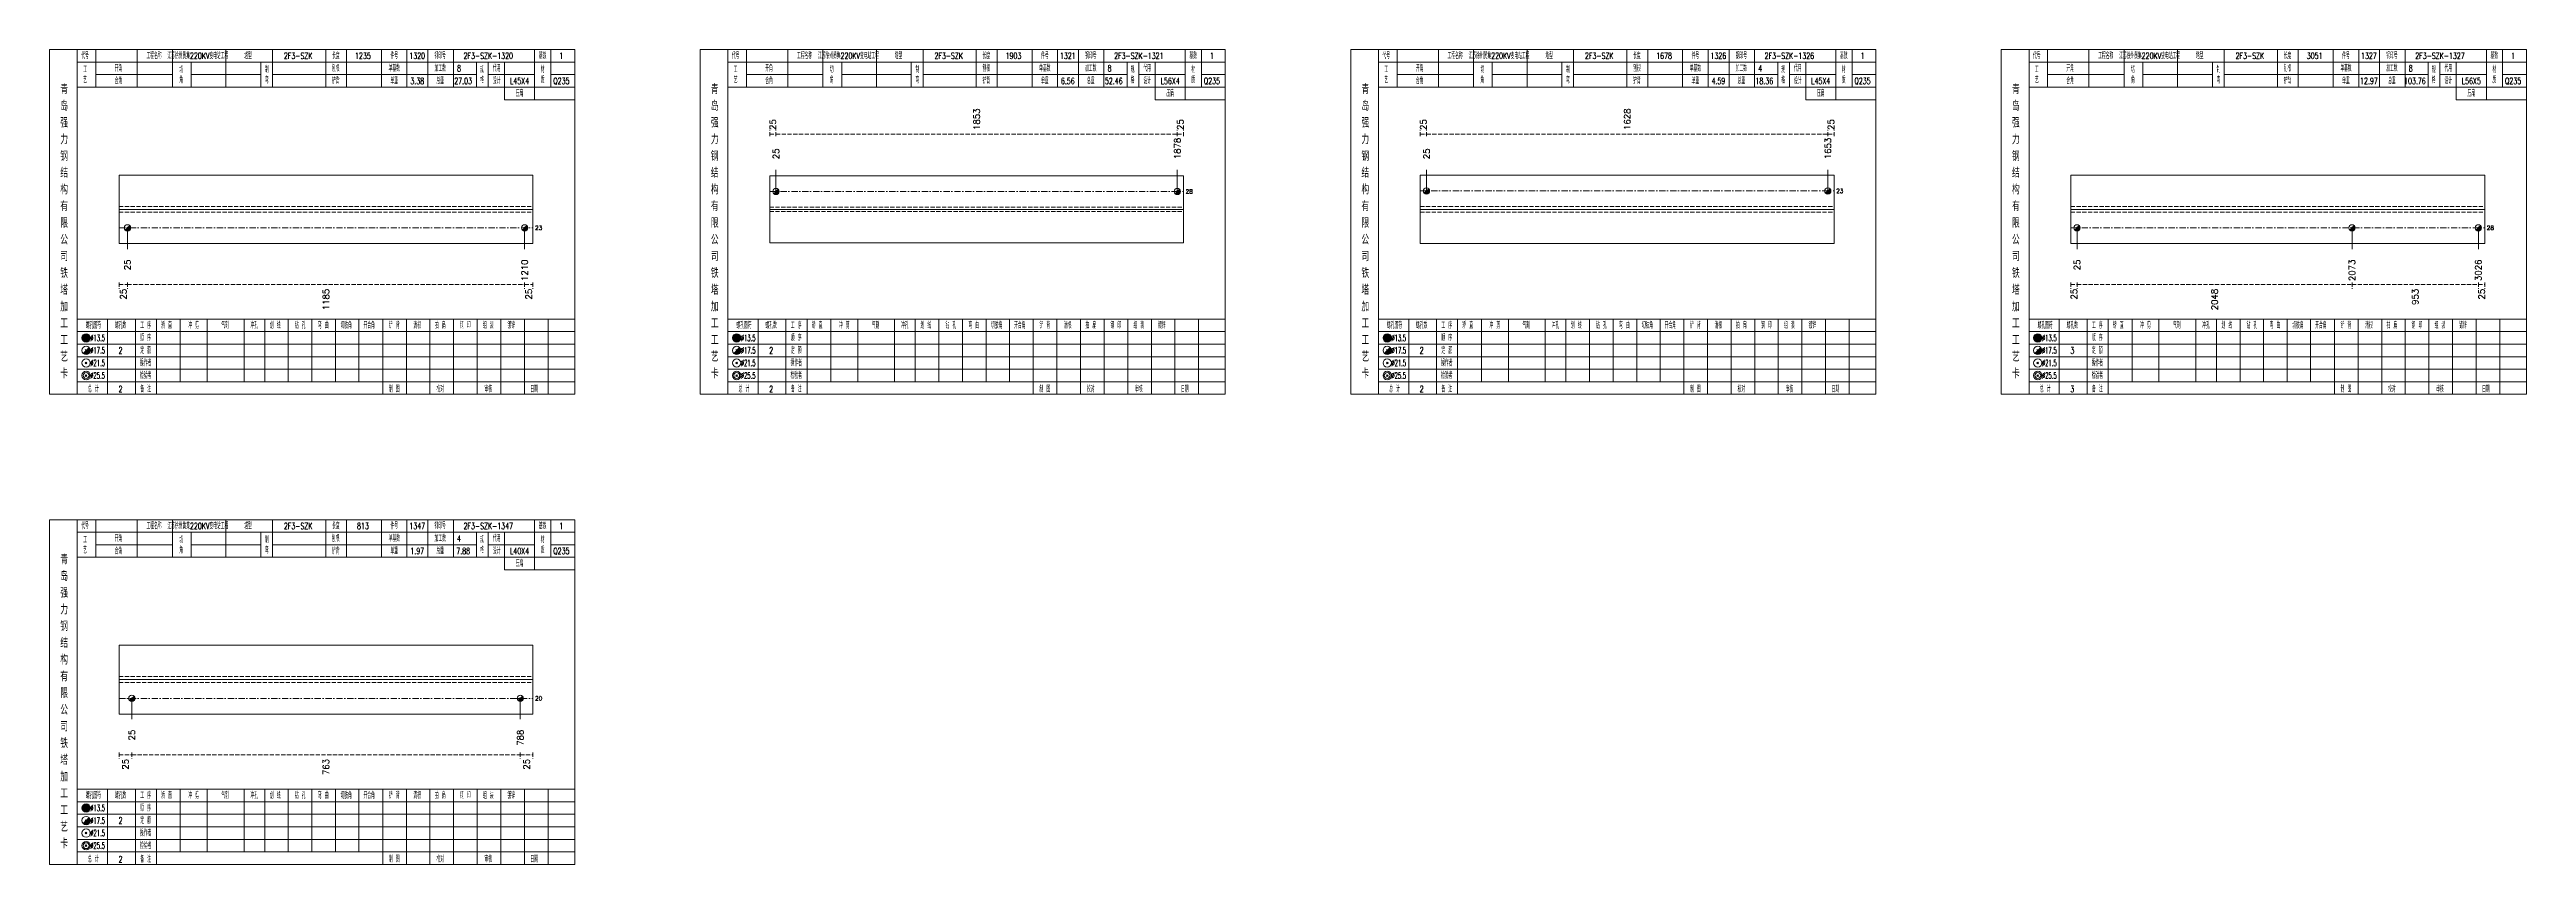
# Model space of a CAD drawing. Extents: x 0 to 4623, y -1159 to 4890.
# Drawn here: x 3425 to 4611, y 0 to 390 of the extents above; entities that cross this region are included whole.
import ezdxf
from ezdxf.enums import TextEntityAlignment as Align

# ---------------------------------------------------------------- set-up
doc = ezdxf.new("R2010")
doc.units = 0
doc.header["$MEASUREMENT"] = 0
doc.linetypes.add('一点画线', pattern=[5.2, 3, -1, 0.2, -1])
doc.linetypes.add('虚线', pattern=[2.75, 2, -0.75])
doc.layers.get('0').update_dxf_attribs({"linetype": 'CONTINUOUS', "lineweight": 25})
for name, color, linetype, lineweight in [('1', 7, 'CONTINUOUS', 25), ('4', 7, 'CONTINUOUS', 25), ('5', 7, 'CONTINUOUS', 25)]:
    doc.layers.add(name, color=color, linetype=linetype, lineweight=lineweight)
doc.styles.get("Standard").update_dxf_attribs({"font": 'simplex.shx', "width": 0.7, "height": 3, "bigfont": 'gbhzfs.shx'})

# ---------------------------------------------------------------- blocks, each defined once
blk = doc.blocks.new('孔17.5')
at = {"layer": '5', "color": 7, "linetype": 'Continuous', "lineweight": 13}
for p, q in [((-0.707, -0.707), (0.707, 0.707)), ((-0.2, 0.2), (0.2, -0.2))]:
    blk.add_line(p, q, dxfattribs=at)
blk.add_circle((0, 0), 1, dxfattribs=at)
for radius in [0.9, 0.8, 0.7, 0.6, 0.5, 0.4, 0.3, 0.2, 0.1]:
    blk.add_arc((0, 0), radius, 225, 45, dxfattribs=at)

msp = doc.modelspace()

# ---------------------------------------------------------------- linework, layer by layer
at = {"color": 8, "linetype": '虚线', "lineweight": 9}
for p, q in [((3770.1, 348.5), (3770.1, 351.5)), ((3770.1, 349.5), (3773.1, 349.5)), ((3773.1, 348.5), (3773.1, 351.5)), ((3773.1, 348.5), (3773.1, 351.5)), ((3773.1, 349.5), (3965.2, 349.5)), ((3965.2, 348.5), (3965.2, 351.5)), ((3965.2, 348.5), (3965.2, 351.5)), ((3965.2, 349.5), (3968.2, 349.5)), ((3968.2, 348.5), (3968.2, 351.5)), ((4081.5, 348.5), (4081.5, 351.5)), ((4081.5, 349.5), (4084.5, 349.5)), ((4084.5, 348.5), (4084.5, 351.5)), ((4084.5, 348.5), (4084.5, 351.5)), ((4084.5, 349.5), (4276.6, 349.5)), ((4276.6, 348.5), (4276.6, 351.5)), ((4276.6, 348.5), (4276.6, 351.5)), ((4276.6, 349.5), (4279.6, 349.5)), ((4279.6, 348.5), (4279.6, 351.5)), ((3458.7, 278.5), (3458.7, 275.5)), ((3458.7, 277.5), (3462.71, 277.5)), ((3462.71, 278.5), (3462.71, 275.5)), ((3462.71, 278.5), (3462.71, 275.5)), ((3462.71, 277.5), (3652.79, 277.5)), ((3652.79, 278.5), (3652.79, 275.5)), ((3652.79, 278.5), (3652.79, 275.5)), ((3652.79, 277.5), (3656.8, 277.5)), ((3656.8, 278.5), (3656.8, 275.5)), ((4392.9, 278.5), (4392.9, 275.5)), ((4392.9, 277.5), (4395.9, 277.5)), ((4395.9, 278.5), (4395.9, 275.5)), ((4395.9, 278.5), (4395.9, 275.5)), ((4395.9, 277.5), (4527.499, 277.5)), ((4527.499, 278.5), (4527.499, 275.5)), ((4527.499, 278.5), (4527.499, 275.5)), ((4527.499, 277.5), (4588, 277.5)), ((4588, 278.5), (4588, 275.5)), ((4588, 278.5), (4588, 275.5)), ((4588, 277.5), (4591, 277.5)), ((4591, 278.5), (4591, 275.5)), ((3458.7, 53.5), (3458.7, 50.5)), ((3458.7, 52.5), (3464.792, 52.5)), ((3464.792, 53.5), (3464.792, 50.5)), ((3464.792, 53.5), (3464.792, 50.5)), ((3464.792, 52.5), (3650.708, 52.5)), ((3650.708, 53.5), (3650.708, 50.5)), ((3650.708, 53.5), (3650.708, 50.5)), ((3650.708, 52.5), (3656.8, 52.5)), ((3656.8, 53.5), (3656.8, 50.5))]:
    msp.add_line(p, q, dxfattribs=at)
at = {"color": 7, "linetype": 'Continuous', "lineweight": 13}
for p, q in [((3773.1, 322.071), (3773.1, 332.5)), ((3965.2, 322.071), (3965.2, 332.5)), ((4084.5, 322.333), (4084.5, 332.5)), ((4276.6, 322.333), (4276.6, 332.5)), ((3462.71, 304.667), (3462.71, 294.5)), ((3652.79, 304.667), (3652.79, 294.5)), ((4395.9, 304.661), (4395.9, 294.5)), ((4527.499, 304.661), (4527.499, 294.5)), ((4588, 304.661), (4588, 294.5)), ((3464.792, 79.5), (3464.792, 69.5)), ((3650.708, 79.5), (3650.708, 69.5))]:
    msp.add_line(p, q, dxfattribs=at)
at = {"color": 7, "linetype": 'Continuous', "lineweight": 18}
for p, q in [((3458.7, 329.833), (3458.7, 297.167)), ((3458.7, 329.833), (3656.8, 329.833)), ((3656.8, 329.833), (3656.8, 297.167)), ((3770.1, 329.571), (3770.1, 297.429)), ((3770.1, 329.571), (3968.2, 329.571)), ((3968.2, 329.571), (3968.2, 297.429)), ((4081.5, 329.833), (4081.5, 297.167)), ((4081.5, 329.833), (4279.6, 329.833)), ((4279.6, 329.833), (4279.6, 297.167)), ((4392.9, 329.839), (4392.9, 297.161)), ((4392.9, 329.839), (4591, 329.839)), ((4591, 329.839), (4591, 297.161)), ((3458.7, 313.5), (3656.8, 313.5)), ((3770.1, 313.5), (3968.2, 313.5)), ((4081.5, 313.5), (4279.6, 313.5)), ((4392.9, 313.5), (4591, 313.5)), ((3458.7, 105), (3458.7, 72)), ((3458.7, 105), (3656.8, 105)), ((3656.8, 105), (3656.8, 72)), ((3458.7, 88.5), (3656.8, 88.5))]:
    msp.add_line(p, q, dxfattribs=at)
at = {"color": 3, "linetype": '一点画线', "lineweight": 13}
for p, q in [((3770.1, 322.071), (3968.2, 322.071)), ((4081.5, 322.333), (4279.6, 322.333)), ((3458.7, 304.667), (3656.8, 304.667)), ((4392.9, 304.661), (4591, 304.661)), ((3458.7, 79.5), (3656.8, 79.5))]:
    msp.add_line(p, q, dxfattribs=at)
at = {"color": 1, "linetype": '虚线', "lineweight": 18}
for p, q in [((3458.7, 314.833), (3656.8, 314.833)), ((3458.7, 312.167), (3656.8, 312.167)), ((3770.1, 314.571), (3968.2, 314.571)), ((3770.1, 312.429), (3968.2, 312.429)), ((4081.5, 314.833), (4279.6, 314.833)), ((4081.5, 312.167), (4279.6, 312.167)), ((4392.9, 314.839), (4591, 314.839)), ((4392.9, 312.161), (4591, 312.161)), ((3458.7, 90), (3656.8, 90)), ((3458.7, 87), (3656.8, 87))]:
    msp.add_line(p, q, dxfattribs=at)
at = {"layer": '1', "color": 7, "linetype": 'Continuous', "lineweight": 18}
for p, q in [((3458.7, 297.167), (3656.8, 297.167)), ((3770.1, 297.429), (3968.2, 297.429)), ((4081.5, 297.167), (4279.6, 297.167)), ((4392.9, 297.161), (4591, 297.161)), ((3458.7, 72), (3656.8, 72))]:
    msp.add_line(p, q, dxfattribs=at)
at = {"layer": '4', "color": 1, "linetype": 'Continuous', "lineweight": 18}
for p, q in [((3438.7, 225), (3438.7, 390)), ((3438.7, 384), (3676.8, 384)), ((3447.6, 372), (3447.6, 390)), ((3467.4, 372), (3467.4, 390)), ((3484.2, 372), (3484.2, 390)), ((3493.2, 372), (3493.2, 384)), ((3509.8, 372), (3509.8, 390)), ((3526.5, 372), (3526.5, 384)), ((3532.1, 372), (3532.1, 390)), ((3557.6, 372), (3557.6, 390)), ((3567.6, 372), (3567.6, 390)), ((3584.3, 372), (3584.3, 390)), ((3596.5, 372), (3596.5, 390)), ((3606.5, 372), (3606.5, 390)), ((3618.7, 372), (3618.7, 390)), ((3629.8, 372), (3629.8, 384)), ((3635.4, 372), (3635.4, 384)), ((3643.2, 366), (3643.2, 384)), ((3657.6, 366), (3657.6, 390)), ((3665.4, 372), (3665.4, 390)), ((3750.1, 225), (3750.1, 390)), ((3750.1, 384), (3988.2, 384)), ((3759, 372), (3759, 390)), ((3778.8, 372), (3778.8, 390)), ((3795.6, 372), (3795.6, 390)), ((3804.6, 372), (3804.6, 384)), ((3821.2, 372), (3821.2, 390)), ((3837.9, 372), (3837.9, 384)), ((3843.5, 372), (3843.5, 390)), ((3869, 372), (3869, 390)), ((3879, 372), (3879, 390)), ((3895.7, 372), (3895.7, 390)), ((3907.9, 372), (3907.9, 390)), ((3917.9, 372), (3917.9, 390)), ((3930.1, 372), (3930.1, 390)), ((3941.2, 372), (3941.2, 384)), ((3946.8, 372), (3946.8, 384)), ((3954.6, 366), (3954.6, 384)), ((3969, 366), (3969, 390)), ((3976.8, 372), (3976.8, 390)), ((4061.5, 225), (4061.5, 390)), ((4061.5, 384), (4299.6, 384)), ((4070.4, 372), (4070.4, 390)), ((4090.2, 372), (4090.2, 390)), ((4107, 372), (4107, 390)), ((4116, 372), (4116, 384)), ((4132.6, 372), (4132.6, 390)), ((4149.3, 372), (4149.3, 384)), ((4154.9, 372), (4154.9, 390)), ((4180.4, 372), (4180.4, 390)), ((4190.4, 372), (4190.4, 390)), ((4207.1, 372), (4207.1, 390)), ((4219.3, 372), (4219.3, 390)), ((4229.3, 372), (4229.3, 390)), ((4241.5, 372), (4241.5, 390)), ((4252.6, 372), (4252.6, 384)), ((4258.2, 372), (4258.2, 384)), ((4266, 366), (4266, 384)), ((4280.4, 366), (4280.4, 390)), ((4288.2, 372), (4288.2, 390)), ((4372.9, 225), (4372.9, 390)), ((4372.9, 384), (4611, 384)), ((4381.8, 372), (4381.8, 390)), ((4401.6, 372), (4401.6, 390)), ((4418.4, 372), (4418.4, 390)), ((4427.4, 372), (4427.4, 384)), ((4444, 372), (4444, 390)), ((4460.7, 372), (4460.7, 384)), ((4466.3, 372), (4466.3, 390)), ((4491.8, 372), (4491.8, 390)), ((4501.8, 372), (4501.8, 390)), ((4518.5, 372), (4518.5, 390)), ((4530.7, 372), (4530.7, 390)), ((4540.7, 372), (4540.7, 390)), ((4552.9, 372), (4552.9, 390)), ((4564, 372), (4564, 384)), ((4569.6, 372), (4569.6, 384)), ((4577.4, 366), (4577.4, 384)), ((4591.8, 366), (4591.8, 390)), ((4599.6, 372), (4599.6, 390)), ((3438.7, 372), (3676.8, 372)), ((3447.6, 378), (3484.2, 378)), ((3493.2, 378), (3526.5, 378)), ((3532.1, 378), (3629.8, 378)), ((3635.4, 378), (3657.6, 378)), ((3665.4, 378), (3676.8, 378)), ((3750.1, 372), (3988.2, 372)), ((3759, 378), (3795.6, 378)), ((3804.6, 378), (3837.9, 378)), ((3843.5, 378), (3941.2, 378)), ((3946.8, 378), (3969, 378)), ((3976.8, 378), (3988.2, 378)), ((4061.5, 372), (4299.6, 372)), ((4070.4, 378), (4107, 378)), ((4116, 378), (4149.3, 378)), ((4154.9, 378), (4252.6, 378)), ((4258.2, 378), (4280.4, 378)), ((4288.2, 378), (4299.6, 378)), ((4372.9, 372), (4611, 372)), ((4381.8, 378), (4418.4, 378)), ((4427.4, 378), (4460.7, 378)), ((4466.3, 378), (4564, 378)), ((4569.6, 378), (4591.8, 378)), ((4599.6, 378), (4611, 378)), ((3643.2, 366), (3676.8, 366)), ((3954.6, 366), (3988.2, 366)), ((4266, 366), (4299.6, 366)), ((4577.4, 366), (4611, 366)), ((3438.7, 261), (3676.8, 261)), ((3453.2, 225), (3453.2, 261)), ((3466.5, 225), (3466.5, 261)), ((3476.6, 225), (3476.6, 261)), ((3488, 231), (3488, 261)), ((3500.9, 231), (3500.9, 261)), ((3518.5, 231), (3518.5, 261)), ((3528.4, 231), (3528.4, 261)), ((3539.7, 231), (3539.7, 261)), ((3551, 231), (3551, 261)), ((3562.3, 231), (3562.3, 261)), ((3573.5, 231), (3573.5, 261)), ((3584.9, 231), (3584.9, 261)), ((3596.2, 231), (3596.2, 261)), ((3607.5, 231), (3607.5, 261)), ((3618.8, 231), (3618.8, 261)), ((3630.1, 231), (3630.1, 261)), ((3641.4, 231), (3641.4, 261)), ((3652.7, 231), (3652.7, 261)), ((3664, 231), (3664, 261)), ((3750.1, 261), (3988.2, 261)), ((3764.6, 225), (3764.6, 261)), ((3777.9, 225), (3777.9, 261)), ((3788, 225), (3788, 261)), ((3799.4, 231), (3799.4, 261)), ((3812.3, 231), (3812.3, 261)), ((3829.9, 231), (3829.9, 261)), ((3839.8, 231), (3839.8, 261)), ((3851.1, 231), (3851.1, 261)), ((3862.4, 231), (3862.4, 261)), ((3873.7, 231), (3873.7, 261)), ((3884.9, 231), (3884.9, 261)), ((3896.3, 231), (3896.3, 261)), ((3907.6, 231), (3907.6, 261)), ((3918.9, 231), (3918.9, 261)), ((3930.2, 231), (3930.2, 261)), ((3941.5, 231), (3941.5, 261)), ((3952.8, 231), (3952.8, 261)), ((3964.1, 231), (3964.1, 261)), ((3975.4, 231), (3975.4, 261)), ((4061.5, 261), (4299.6, 261)), ((4076, 225), (4076, 261)), ((4089.3, 225), (4089.3, 261)), ((4099.4, 225), (4099.4, 261)), ((4110.8, 231), (4110.8, 261)), ((4123.7, 231), (4123.7, 261)), ((4141.3, 231), (4141.3, 261)), ((4151.2, 231), (4151.2, 261)), ((4162.5, 231), (4162.5, 261)), ((4173.8, 231), (4173.8, 261)), ((4185.1, 231), (4185.1, 261)), ((4196.3, 231), (4196.3, 261)), ((4207.7, 231), (4207.7, 261)), ((4219, 231), (4219, 261)), ((4230.3, 231), (4230.3, 261)), ((4241.6, 231), (4241.6, 261)), ((4252.9, 231), (4252.9, 261)), ((4264.2, 231), (4264.2, 261)), ((4275.5, 231), (4275.5, 261)), ((4286.8, 231), (4286.8, 261)), ((4372.9, 261), (4611, 261)), ((4387.4, 225), (4387.4, 261)), ((4400.7, 225), (4400.7, 261)), ((4410.8, 225), (4410.8, 261)), ((4422.2, 231), (4422.2, 261)), ((4435.1, 231), (4435.1, 261)), ((4452.7, 231), (4452.7, 261)), ((4462.6, 231), (4462.6, 261)), ((4473.9, 231), (4473.9, 261)), ((4485.2, 231), (4485.2, 261)), ((4496.5, 231), (4496.5, 261)), ((4507.7, 231), (4507.7, 261)), ((4519.1, 231), (4519.1, 261)), ((4530.4, 231), (4530.4, 261)), ((4541.7, 231), (4541.7, 261)), ((4553, 231), (4553, 261)), ((4564.3, 231), (4564.3, 261)), ((4575.6, 231), (4575.6, 261)), ((4586.9, 231), (4586.9, 261)), ((4598.2, 231), (4598.2, 261)), ((3438.7, 255), (3676.8, 255)), ((3438.7, 249), (3676.8, 249)), ((3750.1, 255), (3988.2, 255)), ((3750.1, 249), (3988.2, 249)), ((4061.5, 255), (4299.6, 255)), ((4061.5, 249), (4299.6, 249)), ((4372.9, 255), (4611, 255)), ((4372.9, 249), (4611, 249)), ((3438.7, 243), (3676.8, 243)), ((3750.1, 243), (3988.2, 243)), ((4061.5, 243), (4299.6, 243)), ((4372.9, 243), (4611, 243)), ((3438.7, 237), (3676.8, 237)), ((3438.7, 231), (3676.8, 231)), ((3584.9, 225), (3584.9, 231)), ((3596.2, 225), (3596.2, 231)), ((3607.5, 225), (3607.5, 231)), ((3618.8, 225), (3618.8, 231)), ((3630.1, 225), (3630.1, 231)), ((3641.4, 225), (3641.4, 231)), ((3652.7, 225), (3652.7, 231)), ((3664, 225), (3664, 231)), ((3750.1, 237), (3988.2, 237)), ((3750.1, 231), (3988.2, 231)), ((3896.3, 225), (3896.3, 231)), ((3907.6, 225), (3907.6, 231)), ((3918.9, 225), (3918.9, 231)), ((3930.2, 225), (3930.2, 231)), ((3941.5, 225), (3941.5, 231)), ((3952.8, 225), (3952.8, 231)), ((3964.1, 225), (3964.1, 231)), ((3975.4, 225), (3975.4, 231)), ((4061.5, 237), (4299.6, 237)), ((4061.5, 231), (4299.6, 231)), ((4207.7, 225), (4207.7, 231)), ((4219, 225), (4219, 231)), ((4230.3, 225), (4230.3, 231)), ((4241.6, 225), (4241.6, 231)), ((4252.9, 225), (4252.9, 231)), ((4264.2, 225), (4264.2, 231)), ((4275.5, 225), (4275.5, 231)), ((4286.8, 225), (4286.8, 231)), ((4372.9, 237), (4611, 237)), ((4372.9, 231), (4611, 231)), ((4519.1, 225), (4519.1, 231)), ((4530.4, 225), (4530.4, 231)), ((4541.7, 225), (4541.7, 231)), ((4553, 225), (4553, 231)), ((4564.3, 225), (4564.3, 231)), ((4575.6, 225), (4575.6, 231)), ((4586.9, 225), (4586.9, 231)), ((4598.2, 225), (4598.2, 231)), ((3438.7, 0), (3438.7, 165)), ((3438.7, 159), (3676.8, 159)), ((3447.6, 147), (3447.6, 165)), ((3467.4, 147), (3467.4, 165)), ((3484.2, 147), (3484.2, 165)), ((3493.2, 147), (3493.2, 159)), ((3509.8, 147), (3509.8, 165)), ((3526.5, 147), (3526.5, 159)), ((3532.1, 147), (3532.1, 165)), ((3557.6, 147), (3557.6, 165)), ((3567.6, 147), (3567.6, 165)), ((3584.3, 147), (3584.3, 165)), ((3596.5, 147), (3596.5, 165)), ((3606.5, 147), (3606.5, 165)), ((3618.7, 147), (3618.7, 165)), ((3629.8, 147), (3629.8, 159)), ((3635.4, 147), (3635.4, 159)), ((3643.2, 141), (3643.2, 159)), ((3657.6, 141), (3657.6, 165)), ((3665.4, 147), (3665.4, 165)), ((3438.7, 147), (3676.8, 147)), ((3447.6, 153), (3484.2, 153)), ((3493.2, 153), (3526.5, 153)), ((3532.1, 153), (3629.8, 153)), ((3635.4, 153), (3657.6, 153)), ((3665.4, 153), (3676.8, 153)), ((3643.2, 141), (3676.8, 141)), ((3438.7, 36), (3676.8, 36)), ((3453.2, 0), (3453.2, 36)), ((3466.5, 0), (3466.5, 36)), ((3476.6, 0), (3476.6, 36)), ((3488, 6), (3488, 36)), ((3500.9, 6), (3500.9, 36)), ((3518.5, 6), (3518.5, 36)), ((3528.4, 6), (3528.4, 36)), ((3539.7, 6), (3539.7, 36)), ((3551, 6), (3551, 36)), ((3562.3, 6), (3562.3, 36)), ((3573.5, 6), (3573.5, 36)), ((3584.9, 6), (3584.9, 36)), ((3596.2, 6), (3596.2, 36)), ((3607.5, 6), (3607.5, 36)), ((3618.8, 6), (3618.8, 36)), ((3630.1, 6), (3630.1, 36)), ((3641.4, 6), (3641.4, 36)), ((3652.7, 6), (3652.7, 36)), ((3664, 6), (3664, 36)), ((3438.7, 30), (3676.8, 30)), ((3438.7, 24), (3676.8, 24)), ((3438.7, 18), (3676.8, 18)), ((3438.7, 12), (3676.8, 12)), ((3438.7, 6), (3676.8, 6)), ((3584.9, 0), (3584.9, 6)), ((3596.2, 0), (3596.2, 6)), ((3607.5, 0), (3607.5, 6)), ((3618.8, 0), (3618.8, 6)), ((3630.1, 0), (3630.1, 6)), ((3641.4, 0), (3641.4, 6)), ((3652.7, 0), (3652.7, 6)), ((3664, 0), (3664, 6))]:
    msp.add_line(p, q, dxfattribs=at)
at = {"layer": '4', "color": 7, "linetype": 'Continuous', "lineweight": 13}
for p, q in [((3442.7, 251.8), (3443.1, 252.2)), ((3443.1, 251.8), (3442.7, 252.2)), ((3754.1, 251.8), (3754.5, 252.2)), ((3754.5, 251.8), (3754.1, 252.2)), ((4065.5, 251.8), (4065.9, 252.2)), ((4065.9, 251.8), (4065.5, 252.2)), ((4376.9, 251.8), (4377.3, 252.2)), ((4377.3, 251.8), (4376.9, 252.2)), ((3441.486, 244.586), (3444.314, 247.414)), ((3442.5, 246.4), (3443.3, 245.6)), ((3442.5, 239.6), (3443.3, 240.4)), ((3442.5, 240.4), (3443.3, 239.6)), ((3752.886, 244.586), (3755.714, 247.414)), ((3753.9, 246.4), (3754.7, 245.6)), ((3753.9, 239.6), (3754.7, 240.4)), ((3753.9, 240.4), (3754.7, 239.6)), ((4064.286, 244.586), (4067.114, 247.414)), ((4065.3, 246.4), (4066.1, 245.6)), ((4065.3, 239.6), (4066.1, 240.4)), ((4065.3, 240.4), (4066.1, 239.6)), ((4375.686, 244.586), (4378.514, 247.414)), ((4376.7, 246.4), (4377.5, 245.6)), ((4376.7, 239.6), (4377.5, 240.4)), ((4376.7, 240.4), (4377.5, 239.6)), ((3442.5, 233.6), (3443.3, 234.4)), ((3442.5, 234.4), (3443.3, 233.6)), ((3753.9, 233.6), (3754.7, 234.4)), ((3753.9, 234.4), (3754.7, 233.6)), ((4065.3, 233.6), (4066.1, 234.4)), ((4065.3, 234.4), (4066.1, 233.6)), ((4376.7, 233.6), (4377.5, 234.4)), ((4376.7, 234.4), (4377.5, 233.6)), ((3442.7, 26.8), (3443.1, 27.2)), ((3443.1, 26.8), (3442.7, 27.2)), ((3441.486, 19.586), (3444.314, 22.414)), ((3442.5, 21.4), (3443.3, 20.6)), ((3442.5, 14.6), (3443.3, 15.4)), ((3442.5, 15.4), (3443.3, 14.6)), ((3442.5, 8.6), (3443.3, 9.4)), ((3442.5, 9.4), (3443.3, 8.6))]:
    msp.add_line(p, q, dxfattribs=at)
at = {"layer": '4', "color": 1, "linetype": 'Continuous', "lineweight": 18}
for points in [[(3425.4, 390), (3425.4, 225), (3676.8, 225), (3676.8, 390)], [(3736.8, 390), (3736.8, 225), (3988.2, 225), (3988.2, 390)], [(4048.2, 390), (4048.2, 225), (4299.6, 225), (4299.6, 390)], [(4359.6, 390), (4359.6, 225), (4611, 225), (4611, 390)], [(3425.4, 165), (3425.4, 0), (3676.8, 0), (3676.8, 165)]]:
    msp.add_lwpolyline(points, close=True, dxfattribs=at)
at = {"layer": '4', "color": 7, "linetype": 'Continuous', "lineweight": 13}
for centre, radius in [((3442.9, 252), 2), ((3442.9, 252), 1.8), ((3442.9, 252), 1.6), ((3442.9, 252), 1.4), ((3442.9, 252), 1.2), ((3442.9, 252), 1), ((3442.9, 252), 0.8), ((3442.9, 252), 0.6), ((3442.9, 252), 0.4), ((3442.9, 252), 0.2), ((3754.3, 252), 2), ((3754.3, 252), 1.8), ((3754.3, 252), 1.6), ((3754.3, 252), 1.4), ((3754.3, 252), 1.2), ((3754.3, 252), 1), ((3754.3, 252), 0.8), ((3754.3, 252), 0.6), ((3754.3, 252), 0.4), ((3754.3, 252), 0.2), ((4065.7, 252), 2), ((4065.7, 252), 1.8), ((4065.7, 252), 1.6), ((4065.7, 252), 1.4), ((4065.7, 252), 1.2), ((4065.7, 252), 1), ((4065.7, 252), 0.8), ((4065.7, 252), 0.6), ((4065.7, 252), 0.4), ((4065.7, 252), 0.2), ((4377.1, 252), 2), ((4377.1, 252), 1.8), ((4377.1, 252), 1.6), ((4377.1, 252), 1.4), ((4377.1, 252), 1.2), ((4377.1, 252), 1), ((4377.1, 252), 0.8), ((4377.1, 252), 0.6), ((4377.1, 252), 0.4), ((4377.1, 252), 0.2), ((3442.9, 246), 2), ((3442.9, 240), 2), ((3754.3, 246), 2), ((3754.3, 240), 2), ((4065.7, 246), 2), ((4065.7, 240), 2), ((4377.1, 246), 2), ((4377.1, 240), 2), ((3442.9, 234), 2), ((3442.9, 234), 1.4), ((3754.3, 234), 2), ((3754.3, 234), 1.4), ((4065.7, 234), 2), ((4065.7, 234), 1.4), ((4377.1, 234), 2), ((4377.1, 234), 1.4), ((3442.9, 27), 2), ((3442.9, 27), 1.8), ((3442.9, 27), 1.6), ((3442.9, 27), 1.4), ((3442.9, 27), 1.2), ((3442.9, 27), 1), ((3442.9, 27), 0.8), ((3442.9, 27), 0.6), ((3442.9, 27), 0.4), ((3442.9, 27), 0.2), ((3442.9, 21), 2), ((3442.9, 15), 2), ((3442.9, 9), 2), ((3442.9, 9), 1.4)]:
    msp.add_circle(centre, radius, dxfattribs=at)
for centre, radius in [((3442.9, 246), 1.8), ((3442.9, 246), 1.6), ((3442.9, 246), 1.4), ((3442.9, 246), 1.2), ((3442.9, 246), 1), ((3442.9, 246), 0.8), ((3442.9, 246), 0.6), ((3442.9, 246), 0.4), ((3442.9, 246), 0.2), ((3754.3, 246), 1.8), ((3754.3, 246), 1.6), ((3754.3, 246), 1.4), ((3754.3, 246), 1.2), ((3754.3, 246), 1), ((3754.3, 246), 0.8), ((3754.3, 246), 0.6), ((3754.3, 246), 0.4), ((3754.3, 246), 0.2), ((4065.7, 246), 1.8), ((4065.7, 246), 1.6), ((4065.7, 246), 1.4), ((4065.7, 246), 1.2), ((4065.7, 246), 1), ((4065.7, 246), 0.8), ((4065.7, 246), 0.6), ((4065.7, 246), 0.4), ((4065.7, 246), 0.2), ((4377.1, 246), 1.8), ((4377.1, 246), 1.6), ((4377.1, 246), 1.4), ((4377.1, 246), 1.2), ((4377.1, 246), 1), ((4377.1, 246), 0.8), ((4377.1, 246), 0.6), ((4377.1, 246), 0.4), ((4377.1, 246), 0.2), ((3442.9, 21), 1.8), ((3442.9, 21), 1.6), ((3442.9, 21), 1.4), ((3442.9, 21), 1.2), ((3442.9, 21), 1), ((3442.9, 21), 0.8), ((3442.9, 21), 0.6), ((3442.9, 21), 0.4), ((3442.9, 21), 0.2)]:
    msp.add_arc(centre, radius, 225, 45, dxfattribs=at)

# ---------------------------------------------------------------- block references
at = {"color": 7, "linetype": 'Continuous', "lineweight": 13, "xscale": 1.5, "yscale": 1.5, "zscale": 1.5}
for p in [(3773.1, 322.071), (3965.2, 322.071), (4084.5, 322.333), (4276.6, 322.333)]:
    msp.add_blockref('孔17.5', p, dxfattribs=at)
at = {"layer": '1', "color": 7, "linetype": 'Continuous', "lineweight": 13, "xscale": 1.5, "yscale": 1.5, "zscale": 1.5}
for p in [(3462.71, 304.667), (3652.79, 304.667), (4395.9, 304.661), (4527.499, 304.661), (4588, 304.661), (3464.792, 79.5), (3650.708, 79.5)]:
    msp.add_blockref('孔17.5', p, dxfattribs=at)

# ---------------------------------------------------------------- texts
at = {"color": 8, "linetype": 'Continuous', "lineweight": 9}
for s, p in [('25', (3771.6, 351.5)), ('1853', (3869.15, 351.5)), ('25', (3966.7, 351.5)), ('25', (4083, 351.5)), ('1628', (4180.55, 351.5)), ('25', (4278.1, 351.5))]:
    msp.add_text(s, height=3, rotation=90, dxfattribs=at).set_placement(p, align=Align.MIDDLE_LEFT)
at = {"color": 7, "linetype": 'Continuous', "lineweight": 13}
for s, p in [('1878', (3965.2, 337.5)), ('1653', (4276.6, 337.5)), ('25', (3773.1, 337.5)), ('25', (4084.5, 337.5))]:
    msp.add_text(s, height=3, rotation=90, dxfattribs=at).set_placement(p, align=Align.MIDDLE_LEFT)
for s, p in [('28', (3969.2, 322.071)), ('23', (4280.6, 322.333)), ('23', (3657.8, 304.667)), ('28', (4592, 304.661)), ('20', (3657.8, 79.5))]:
    msp.add_text(s, height=2, dxfattribs=at).set_placement(p, align=Align.MIDDLE_LEFT)
at = {"color": 8, "linetype": 'Continuous', "lineweight": 9}
for s, p in [('25', (3460.705, 275.5)), ('1185', (3557.75, 275.5)), ('25', (3654.795, 275.5)), ('25', (4394.4, 275.5)), ('2048', (4461.699, 275.5)), ('953', (4557.749, 275.5)), ('25', (4589.5, 275.5)), ('25', (3461.746, 50.5)), ('763', (3557.75, 50.5)), ('25', (3653.754, 50.5))]:
    msp.add_text(s, height=3, rotation=90, dxfattribs=at).set_placement(p, align=Align.MIDDLE_RIGHT)
at = {"layer": '1', "color": 7, "linetype": 'Continuous', "lineweight": 13}
for s, p in [('25', (3462.71, 289.5)), ('1210', (3652.79, 289.5)), ('25', (4395.9, 289.5)), ('2073', (4527.499, 289.5)), ('3026', (4588, 289.5)), ('25', (3464.792, 64.5)), ('788', (3650.708, 64.5))]:
    msp.add_text(s, height=3, rotation=90, dxfattribs=at).set_placement(p, align=Align.MIDDLE_RIGHT)
at = {"layer": '4', "color": 1, "linetype": 'Continuous', "lineweight": 13}
for s, height, width, p in [('代号', 3, 0.6, (3442.4, 387)), ('工', 3, 0.6, (3442.4, 380.4)), ('开角', 3, 0.6, (3458.4, 381)), ('工程名称', 3, 0.6, (3475.4, 387)), ('江苏徐州黄集220KV变电站工程', 3, 0.6, (3496.4, 387)), ('切', 3, 0.6, (3488.4, 380.4)), ('塔型', 3, 0.6, (3520.4, 387)), ('制', 3, 0.6, (3529.4, 380.4)), ('2F3-SZK', 3, 0.6, (3544.4, 387)), ('刨根', 3, 0.6, (3562.4, 381)), ('长度', 3, 0.6, (3562.4, 387)), ('1235', 3, 0.6, (3575.4, 387)), ('单基数', 3, 0.6, (3590.4, 381)), ('件号', 3, 0.6, (3590.4, 387)), ('1320', 3, 0.6, (3601.4, 387)), ('加工数', 3, 0.6, (3612.4, 381)), ('钢印号', 3, 0.6, (3612.4, 387)), ('8', 3, 0.6, (3621.4, 381)), ('2F3-SZK-1320', 3, 0.6, (3635.4, 387)), ('规', 3, 0.6, (3632.4, 380.4)), ('代用', 3, 0.6, (3639.4, 381)), ('基数', 3, 0.6, (3661.4, 387)), ('材', 3, 0.6, (3661.4, 380.4)), ('1', 3, 0.6, (3670.4, 387)), ('代号', 3, 0.6, (3753.8, 387)), ('工', 3, 0.6, (3753.8, 380.4)), ('开角', 3, 0.6, (3769.8, 381)), ('工程名称', 3, 0.6, (3786.8, 387)), ('江苏徐州黄集220KV变电站工程', 3, 0.6, (3807.8, 387)), ('切', 3, 0.6, (3799.8, 380.4)), ('塔型', 3, 0.6, (3831.8, 387)), ('制', 3, 0.6, (3840.8, 380.4)), ('2F3-SZK', 3, 0.6, (3855.8, 387)), ('刨根', 3, 0.6, (3873.8, 381)), ('长度', 3, 0.6, (3873.8, 387)), ('1903', 3, 0.6, (3886.8, 387)), ('单基数', 3, 0.6, (3901.8, 381)), ('件号', 3, 0.6, (3901.8, 387)), ('1321', 3, 0.6, (3912.8, 387)), ('加工数', 3, 0.6, (3923.8, 381)), ('钢印号', 3, 0.6, (3923.8, 387)), ('8', 3, 0.6, (3932.8, 381)), ('2F3-SZK-1321', 3, 0.6, (3946.8, 387)), ('规', 3, 0.6, (3943.8, 380.4)), ('代用', 3, 0.6, (3950.8, 381)), ('基数', 3, 0.6, (3972.8, 387)), ('材', 3, 0.6, (3972.8, 380.4)), ('1', 3, 0.6, (3981.8, 387)), ('代号', 3, 0.6, (4065.2, 387)), ('工', 3, 0.6, (4065.2, 380.4)), ('开角', 3, 0.6, (4081.2, 381)), ('工程名称', 3, 0.6, (4098.2, 387)), ('江苏徐州黄集220KV变电站工程', 3, 0.6, (4119.2, 387)), ('切', 3, 0.6, (4111.2, 380.4)), ('塔型', 3, 0.6, (4143.2, 387)), ('制', 3, 0.6, (4152.2, 380.4)), ('2F3-SZK', 3, 0.6, (4167.2, 387)), ('刨根', 3, 0.6, (4185.2, 381)), ('长度', 3, 0.6, (4185.2, 387)), ('1678', 3, 0.6, (4198.2, 387)), ('单基数', 3, 0.6, (4213.2, 381)), ('件号', 3, 0.6, (4213.2, 387)), ('1326', 3, 0.6, (4224.2, 387)), ('加工数', 3, 0.6, (4235.2, 381)), ('钢印号', 3, 0.6, (4235.2, 387)), ('4', 3, 0.6, (4244.2, 381)), ('2F3-SZK-1326', 3, 0.6, (4258.2, 387)), ('规', 3, 0.6, (4255.2, 380.4)), ('代用', 3, 0.6, (4262.2, 381)), ('基数', 3, 0.6, (4284.2, 387)), ('材', 3, 0.6, (4284.2, 380.4)), ('1', 3, 0.6, (4293.2, 387)), ('代号', 3, 0.6, (4376.6, 387)), ('工', 3, 0.6, (4376.6, 380.4)), ('开角', 3, 0.6, (4392.6, 381)), ('工程名称', 3, 0.6, (4409.6, 387)), ('江苏徐州黄集220KV变电站工程', 3, 0.6, (4430.6, 387)), ('切', 3, 0.6, (4422.6, 380.4)), ('塔型', 3, 0.6, (4454.6, 387)), ('制', 3, 0.6, (4463.6, 380.4)), ('2F3-SZK', 3, 0.6, (4478.6, 387)), ('刨根', 3, 0.6, (4496.6, 381)), ('长度', 3, 0.6, (4496.6, 387)), ('3051', 3, 0.6, (4509.6, 387)), ('单基数', 3, 0.6, (4524.6, 381)), ('件号', 3, 0.6, (4524.6, 387)), ('1327', 3, 0.6, (4535.6, 387)), ('加工数', 3, 0.6, (4546.6, 381)), ('钢印号', 3, 0.6, (4546.6, 387)), ('8', 3, 0.6, (4555.6, 381)), ('2F3-SZK-1327', 3, 0.6, (4569.6, 387)), ('规', 3, 0.6, (4566.6, 380.4)), ('代用', 3, 0.6, (4573.6, 381)), ('基数', 3, 0.6, (4595.6, 387)), ('材', 3, 0.6, (4595.6, 380.4)), ('1', 3, 0.6, (4604.6, 387)), ('青', 4.6, 0.8, (3432.4, 371)), ('艺', 3, 0.6, (3442.4, 375.4)), ('合角', 3, 0.6, (3458.4, 375)), ('角', 3, 0.6, (3488.4, 375.4)), ('弯', 3, 0.6, (3529.4, 375.4)), ('铲背', 3, 0.6, (3562.4, 375)), ('单重', 3, 0.6, (3590.4, 375)), ('3.38', 3, 0.6, (3601.4, 375)), ('总重', 3, 0.6, (3612.4, 375)), ('27.03', 3, 0.6, (3623.4, 375)), ('格', 3, 0.6, (3632.4, 375.4)), ('设计', 3, 0.6, (3639.4, 375)), ('L45X4', 3, 0.6, (3650.4, 375)), ('压扁', 3, 0.6, (3650.4, 369)), ('质', 3, 0.6, (3661.4, 375.4)), ('Q235', 3, 0.6, (3670.4, 375)), ('青', 4.6, 0.8, (3743.8, 371)), ('艺', 3, 0.6, (3753.8, 375.4)), ('合角', 3, 0.6, (3769.8, 375)), ('角', 3, 0.6, (3799.8, 375.4)), ('弯', 3, 0.6, (3840.8, 375.4)), ('铲背', 3, 0.6, (3873.8, 375)), ('单重', 3, 0.6, (3901.8, 375)), ('6.56', 3, 0.6, (3912.8, 375)), ('总重', 3, 0.6, (3923.8, 375)), ('52.46', 3, 0.6, (3934.8, 375)), ('格', 3, 0.6, (3943.8, 375.4)), ('设计', 3, 0.6, (3950.8, 375)), ('L56X4', 3, 0.6, (3961.8, 375)), ('压扁', 3, 0.6, (3961.8, 369)), ('质', 3, 0.6, (3972.8, 375.4)), ('Q235', 3, 0.6, (3981.8, 375)), ('青', 4.6, 0.8, (4055.2, 371)), ('艺', 3, 0.6, (4065.2, 375.4)), ('合角', 3, 0.6, (4081.2, 375)), ('角', 3, 0.6, (4111.2, 375.4)), ('弯', 3, 0.6, (4152.2, 375.4)), ('铲背', 3, 0.6, (4185.2, 375)), ('单重', 3, 0.6, (4213.2, 375)), ('4.59', 3, 0.6, (4224.2, 375)), ('总重', 3, 0.6, (4235.2, 375)), ('18.36', 3, 0.6, (4246.2, 375)), ('格', 3, 0.6, (4255.2, 375.4)), ('设计', 3, 0.6, (4262.2, 375)), ('L45X4', 3, 0.6, (4273.2, 375)), ('压扁', 3, 0.6, (4273.2, 369)), ('质', 3, 0.6, (4284.2, 375.4)), ('Q235', 3, 0.6, (4293.2, 375)), ('青', 4.6, 0.8, (4366.6, 371)), ('艺', 3, 0.6, (4376.6, 375.4)), ('合角', 3, 0.6, (4392.6, 375)), ('角', 3, 0.6, (4422.6, 375.4)), ('弯', 3, 0.6, (4463.6, 375.4)), ('铲背', 3, 0.6, (4496.6, 375)), ('单重', 3, 0.6, (4524.6, 375)), ('12.97', 3, 0.6, (4535.6, 375)), ('总重', 3, 0.6, (4546.6, 375)), ('103.76', 3, 0.6, (4557.6, 375)), ('格', 3, 0.6, (4566.6, 375.4)), ('设计', 3, 0.6, (4573.6, 375)), ('L56X5', 3, 0.6, (4584.6, 375)), ('压扁', 3, 0.6, (4584.6, 369)), ('质', 3, 0.6, (4595.6, 375.4)), ('Q235', 3, 0.6, (4604.6, 375)), ('强', 4.6, 0.8, (3432.4, 355)), ('岛', 4.6, 0.8, (3432.4, 363)), ('强', 4.6, 0.8, (3743.8, 355)), ('岛', 4.6, 0.8, (3743.8, 363)), ('强', 4.6, 0.8, (4055.2, 355)), ('岛', 4.6, 0.8, (4055.2, 363)), ('强', 4.6, 0.8, (4366.6, 355)), ('岛', 4.6, 0.8, (4366.6, 363)), ('力', 4.6, 0.8, (3432.4, 347)), ('力', 4.6, 0.8, (3743.8, 347)), ('力', 4.6, 0.8, (4055.2, 347)), ('力', 4.6, 0.8, (4366.6, 347)), ('结', 4.6, 0.8, (3432.4, 331)), ('钢', 4.6, 0.8, (3432.4, 339)), ('结', 4.6, 0.8, (3743.8, 331)), ('钢', 4.6, 0.8, (3743.8, 339)), ('结', 4.6, 0.8, (4055.2, 331)), ('钢', 4.6, 0.8, (4055.2, 339)), ('结', 4.6, 0.8, (4366.6, 331)), ('钢', 4.6, 0.8, (4366.6, 339)), ('构', 4.6, 0.8, (3432.4, 323)), ('构', 4.6, 0.8, (3743.8, 323)), ('构', 4.6, 0.8, (4055.2, 323)), ('构', 4.6, 0.8, (4366.6, 323)), ('有', 4.6, 0.8, (3432.4, 315)), ('限', 4.6, 0.8, (3432.4, 307)), ('有', 4.6, 0.8, (3743.8, 315)), ('限', 4.6, 0.8, (3743.8, 307)), ('有', 4.6, 0.8, (4055.2, 315)), ('限', 4.6, 0.8, (4055.2, 307)), ('有', 4.6, 0.8, (4366.6, 315)), ('限', 4.6, 0.8, (4366.6, 307)), ('公', 4.6, 0.8, (3432.4, 299)), ('公', 4.6, 0.8, (3743.8, 299)), ('公', 4.6, 0.8, (4055.2, 299)), ('公', 4.6, 0.8, (4366.6, 299)), ('铁', 4.6, 0.8, (3432.4, 283)), ('司', 4.6, 0.8, (3432.4, 291)), ('铁', 4.6, 0.8, (3743.8, 283)), ('司', 4.6, 0.8, (3743.8, 291)), ('铁', 4.6, 0.8, (4055.2, 283)), ('司', 4.6, 0.8, (4055.2, 291)), ('铁', 4.6, 0.8, (4366.6, 283)), ('司', 4.6, 0.8, (4366.6, 291)), ('塔', 4.6, 0.8, (3432.4, 275)), ('塔', 4.6, 0.8, (3743.8, 275)), ('塔', 4.6, 0.8, (4055.2, 275)), ('塔', 4.6, 0.8, (4366.6, 275)), ('加', 4.6, 0.8, (3432.4, 267)), ('工', 4.6, 0.8, (3432.4, 259)), ('加', 4.6, 0.8, (3743.8, 267)), ('工', 4.6, 0.8, (3743.8, 259)), ('加', 4.6, 0.8, (4055.2, 267)), ('工', 4.6, 0.8, (4055.2, 259)), ('加', 4.6, 0.8, (4366.6, 267)), ('工', 4.6, 0.8, (4366.6, 259)), ('工', 4.6, 0.8, (3432.4, 251)), ('螺孔图符', 3, 0.6, (3446.4, 258)), ('%%C13.5', 3, 0.5, (3448.4, 252)), ('螺孔数', 3, 0.6, (3459.4, 258)), ('顺 序', 3, 0.6, (3471.4, 252)), ('工 序', 3, 0.6, (3471.4, 258)), ('矫 直', 3, 0.6, (3481.4, 258)), ('冲 剪', 3, 0.6, (3494.4, 258)), ('气割', 3, 0.6, (3509.4, 258)), ('冲孔', 3, 0.6, (3523.4, 258)), ('划 线', 3, 0.6, (3533.4, 258)), ('钻 孔', 3, 0.6, (3545.4, 258)), ('弯 曲', 3, 0.6, (3556.4, 258)), ('切肢角', 3, 0.6, (3567.4, 258)), ('开合角', 3, 0.6, (3578.4, 258)), ('铲 背', 3, 0.6, (3590.4, 258)), ('清根', 3, 0.6, (3601.4, 258)), ('拍 扁', 3, 0.6, (3612.4, 258)), ('钢 印', 3, 0.6, (3624.4, 258)), ('组 装', 3, 0.6, (3635.4, 258)), ('镀锌', 3, 0.6, (3646.4, 258)), ('工', 4.6, 0.8, (3743.8, 251)), ('螺孔图符', 3, 0.6, (3757.8, 258)), ('%%C13.5', 3, 0.5, (3759.8, 252)), ('螺孔数', 3, 0.6, (3770.8, 258)), ('顺 序', 3, 0.6, (3782.8, 252)), ('工 序', 3, 0.6, (3782.8, 258)), ('矫 直', 3, 0.6, (3792.8, 258)), ('冲 剪', 3, 0.6, (3805.8, 258)), ('气割', 3, 0.6, (3820.8, 258)), ('冲孔', 3, 0.6, (3834.8, 258)), ('划 线', 3, 0.6, (3844.8, 258)), ('钻 孔', 3, 0.6, (3856.8, 258)), ('弯 曲', 3, 0.6, (3867.8, 258)), ('切肢角', 3, 0.6, (3878.8, 258)), ('开合角', 3, 0.6, (3889.8, 258)), ('铲 背', 3, 0.6, (3901.8, 258)), ('清根', 3, 0.6, (3912.8, 258)), ('拍 扁', 3, 0.6, (3923.8, 258)), ('钢 印', 3, 0.6, (3935.8, 258)), ('组 装', 3, 0.6, (3946.8, 258)), ('镀锌', 3, 0.6, (3957.8, 258)), ('工', 4.6, 0.8, (4055.2, 251)), ('螺孔图符', 3, 0.6, (4069.2, 258)), ('%%C13.5', 3, 0.5, (4071.2, 252)), ('螺孔数', 3, 0.6, (4082.2, 258)), ('顺 序', 3, 0.6, (4094.2, 252)), ('工 序', 3, 0.6, (4094.2, 258)), ('矫 直', 3, 0.6, (4104.2, 258)), ('冲 剪', 3, 0.6, (4117.2, 258)), ('气割', 3, 0.6, (4132.2, 258)), ('冲孔', 3, 0.6, (4146.2, 258)), ('划 线', 3, 0.6, (4156.2, 258)), ('钻 孔', 3, 0.6, (4168.2, 258)), ('弯 曲', 3, 0.6, (4179.2, 258)), ('切肢角', 3, 0.6, (4190.2, 258)), ('开合角', 3, 0.6, (4201.2, 258)), ('铲 背', 3, 0.6, (4213.2, 258)), ('清根', 3, 0.6, (4224.2, 258)), ('拍 扁', 3, 0.6, (4235.2, 258)), ('钢 印', 3, 0.6, (4247.2, 258)), ('组 装', 3, 0.6, (4258.2, 258)), ('镀锌', 3, 0.6, (4269.2, 258)), ('工', 4.6, 0.8, (4366.6, 251)), ('螺孔图符', 3, 0.6, (4380.6, 258)), ('%%C13.5', 3, 0.5, (4382.6, 252)), ('螺孔数', 3, 0.6, (4393.6, 258)), ('顺 序', 3, 0.6, (4405.6, 252)), ('工 序', 3, 0.6, (4405.6, 258)), ('矫 直', 3, 0.6, (4415.6, 258)), ('冲 剪', 3, 0.6, (4428.6, 258)), ('气割', 3, 0.6, (4443.6, 258)), ('冲孔', 3, 0.6, (4457.6, 258)), ('划 线', 3, 0.6, (4467.6, 258)), ('钻 孔', 3, 0.6, (4479.6, 258)), ('弯 曲', 3, 0.6, (4490.6, 258)), ('切肢角', 3, 0.6, (4501.6, 258)), ('开合角', 3, 0.6, (4512.6, 258)), ('铲 背', 3, 0.6, (4524.6, 258)), ('清根', 3, 0.6, (4535.6, 258)), ('拍 扁', 3, 0.6, (4546.6, 258)), ('钢 印', 3, 0.6, (4558.6, 258)), ('组 装', 3, 0.6, (4569.6, 258)), ('镀锌', 3, 0.6, (4580.6, 258)), ('卡', 4.6, 0.8, (3432.4, 235)), ('艺', 4.6, 0.8, (3432.4, 243)), ('%%C17.5', 3, 0.5, (3448.4, 246)), ('%%C21.5', 3, 0.5, (3448.4, 240)), ('2', 3.2, 0.6, (3459.4, 246)), ('操作者', 3, 0.6, (3471.4, 240)), ('定 额', 3, 0.6, (3471.4, 246)), ('卡', 4.6, 0.8, (3743.8, 235)), ('艺', 4.6, 0.8, (3743.8, 243)), ('%%C17.5', 3, 0.5, (3759.8, 246)), ('%%C21.5', 3, 0.5, (3759.8, 240)), ('2', 3.2, 0.6, (3770.8, 246)), ('操作者', 3, 0.6, (3782.8, 240)), ('定 额', 3, 0.6, (3782.8, 246)), ('卡', 4.6, 0.8, (4055.2, 235)), ('艺', 4.6, 0.8, (4055.2, 243)), ('%%C17.5', 3, 0.5, (4071.2, 246)), ('%%C21.5', 3, 0.5, (4071.2, 240)), ('2', 3.2, 0.6, (4082.2, 246)), ('操作者', 3, 0.6, (4094.2, 240)), ('定 额', 3, 0.6, (4094.2, 246)), ('卡', 4.6, 0.8, (4366.6, 235)), ('艺', 4.6, 0.8, (4366.6, 243)), ('%%C17.5', 3, 0.5, (4382.6, 246)), ('%%C21.5', 3, 0.5, (4382.6, 240)), ('3', 3.2, 0.6, (4393.6, 246)), ('操作者', 3, 0.6, (4405.6, 240)), ('定 额', 3, 0.6, (4405.6, 246)), ('总 计', 3, 0.6, (3446.4, 227.5)), ('%%C25.5', 3, 0.5, (3448.4, 234)), ('2', 3, 0.6, (3459.4, 227.5)), ('检验者', 3, 0.6, (3471.4, 234)), ('备 注', 3, 0.6, (3471.4, 227.5)), ('制 图', 3, 0.6, (3590.4, 227.5)), ('校对', 3, 0.6, (3612.4, 227.5)), ('审核', 3, 0.6, (3635.4, 227.5)), ('日期', 3, 0.6, (3657.4, 227.5)), ('总 计', 3, 0.6, (3757.8, 227.5)), ('%%C25.5', 3, 0.5, (3759.8, 234)), ('2', 3, 0.6, (3770.8, 227.5)), ('检验者', 3, 0.6, (3782.8, 234)), ('备 注', 3, 0.6, (3782.8, 227.5)), ('制 图', 3, 0.6, (3901.8, 227.5)), ('校对', 3, 0.6, (3923.8, 227.5)), ('审核', 3, 0.6, (3946.8, 227.5)), ('日期', 3, 0.6, (3968.8, 227.5)), ('总 计', 3, 0.6, (4069.2, 227.5)), ('%%C25.5', 3, 0.5, (4071.2, 234)), ('2', 3, 0.6, (4082.2, 227.5)), ('检验者', 3, 0.6, (4094.2, 234)), ('备 注', 3, 0.6, (4094.2, 227.5)), ('制 图', 3, 0.6, (4213.2, 227.5)), ('校对', 3, 0.6, (4235.2, 227.5)), ('审核', 3, 0.6, (4258.2, 227.5)), ('日期', 3, 0.6, (4280.2, 227.5)), ('总 计', 3, 0.6, (4380.6, 227.5)), ('%%C25.5', 3, 0.5, (4382.6, 234)), ('3', 3, 0.6, (4393.6, 227.5)), ('检验者', 3, 0.6, (4405.6, 234)), ('备 注', 3, 0.6, (4405.6, 227.5)), ('制 图', 3, 0.6, (4524.6, 227.5)), ('校对', 3, 0.6, (4546.6, 227.5)), ('审核', 3, 0.6, (4569.6, 227.5)), ('日期', 3, 0.6, (4591.6, 227.5)), ('代号', 3, 0.6, (3442.4, 162)), ('工', 3, 0.6, (3442.4, 155.4)), ('开角', 3, 0.6, (3458.4, 156)), ('工程名称', 3, 0.6, (3475.4, 162)), ('江苏徐州黄集220KV变电站工程', 3, 0.6, (3496.4, 162)), ('切', 3, 0.6, (3488.4, 155.4)), ('塔型', 3, 0.6, (3520.4, 162)), ('制', 3, 0.6, (3529.4, 155.4)), ('2F3-SZK', 3, 0.6, (3544.4, 162)), ('刨根', 3, 0.6, (3562.4, 156)), ('长度', 3, 0.6, (3562.4, 162)), ('813', 3, 0.6, (3575.4, 162)), ('单基数', 3, 0.6, (3590.4, 156)), ('件号', 3, 0.6, (3590.4, 162)), ('1347', 3, 0.6, (3601.4, 162)), ('加工数', 3, 0.6, (3612.4, 156)), ('钢印号', 3, 0.6, (3612.4, 162)), ('4', 3, 0.6, (3621.4, 156)), ('2F3-SZK-1347', 3, 0.6, (3635.4, 162)), ('规', 3, 0.6, (3632.4, 155.4)), ('代用', 3, 0.6, (3639.4, 156)), ('基数', 3, 0.6, (3661.4, 162)), ('材', 3, 0.6, (3661.4, 155.4)), ('1', 3, 0.6, (3670.4, 162)), ('青', 4.6, 0.8, (3432.4, 146)), ('艺', 3, 0.6, (3442.4, 150.4)), ('合角', 3, 0.6, (3458.4, 150)), ('角', 3, 0.6, (3488.4, 150.4)), ('弯', 3, 0.6, (3529.4, 150.4)), ('铲背', 3, 0.6, (3562.4, 150)), ('单重', 3, 0.6, (3590.4, 150)), ('1.97', 3, 0.6, (3601.4, 150)), ('总重', 3, 0.6, (3612.4, 150)), ('7.88', 3, 0.6, (3623.4, 150)), ('格', 3, 0.6, (3632.4, 150.4)), ('设计', 3, 0.6, (3639.4, 150)), ('L40X4', 3, 0.6, (3650.4, 150)), ('压扁', 3, 0.6, (3650.4, 144)), ('质', 3, 0.6, (3661.4, 150.4)), ('Q235', 3, 0.6, (3670.4, 150)), ('强', 4.6, 0.8, (3432.4, 130)), ('岛', 4.6, 0.8, (3432.4, 138)), ('力', 4.6, 0.8, (3432.4, 122)), ('结', 4.6, 0.8, (3432.4, 106)), ('钢', 4.6, 0.8, (3432.4, 114)), ('构', 4.6, 0.8, (3432.4, 98)), ('有', 4.6, 0.8, (3432.4, 90)), ('限', 4.6, 0.8, (3432.4, 82)), ('公', 4.6, 0.8, (3432.4, 74)), ('铁', 4.6, 0.8, (3432.4, 58)), ('司', 4.6, 0.8, (3432.4, 66)), ('塔', 4.6, 0.8, (3432.4, 50)), ('加', 4.6, 0.8, (3432.4, 42)), ('工', 4.6, 0.8, (3432.4, 34)), ('工', 4.6, 0.8, (3432.4, 26)), ('螺孔图符', 3, 0.6, (3446.4, 33)), ('%%C13.5', 3, 0.5, (3448.4, 27)), ('螺孔数', 3, 0.6, (3459.4, 33)), ('顺 序', 3, 0.6, (3471.4, 27)), ('工 序', 3, 0.6, (3471.4, 33)), ('矫 直', 3, 0.6, (3481.4, 33)), ('冲 剪', 3, 0.6, (3494.4, 33)), ('气割', 3, 0.6, (3509.4, 33)), ('冲孔', 3, 0.6, (3523.4, 33)), ('划 线', 3, 0.6, (3533.4, 33)), ('钻 孔', 3, 0.6, (3545.4, 33)), ('弯 曲', 3, 0.6, (3556.4, 33)), ('切肢角', 3, 0.6, (3567.4, 33)), ('开合角', 3, 0.6, (3578.4, 33)), ('铲 背', 3, 0.6, (3590.4, 33)), ('清根', 3, 0.6, (3601.4, 33)), ('拍 扁', 3, 0.6, (3612.4, 33)), ('钢 印', 3, 0.6, (3624.4, 33)), ('组 装', 3, 0.6, (3635.4, 33)), ('镀锌', 3, 0.6, (3646.4, 33)), ('卡', 4.6, 0.8, (3432.4, 10)), ('艺', 4.6, 0.8, (3432.4, 18)), ('%%C17.5', 3, 0.5, (3448.4, 21)), ('%%C21.5', 3, 0.5, (3448.4, 15)), ('2', 3.2, 0.6, (3459.4, 21)), ('操作者', 3, 0.6, (3471.4, 15)), ('定 额', 3, 0.6, (3471.4, 21)), ('总 计', 3, 0.6, (3446.4, 2.5)), ('%%C25.5', 3, 0.5, (3448.4, 9)), ('2', 3, 0.6, (3459.4, 2.5)), ('检验者', 3, 0.6, (3471.4, 9)), ('备 注', 3, 0.6, (3471.4, 2.5)), ('制 图', 3, 0.6, (3590.4, 2.5)), ('校对', 3, 0.6, (3612.4, 2.5)), ('审核', 3, 0.6, (3635.4, 2.5)), ('日期', 3, 0.6, (3657.4, 2.5))]:
    msp.add_text(s, height=height, dxfattribs=dict(at, width=width)).set_placement(p, align=Align.MIDDLE_CENTER)

doc.saveas('drawing.dxf')
